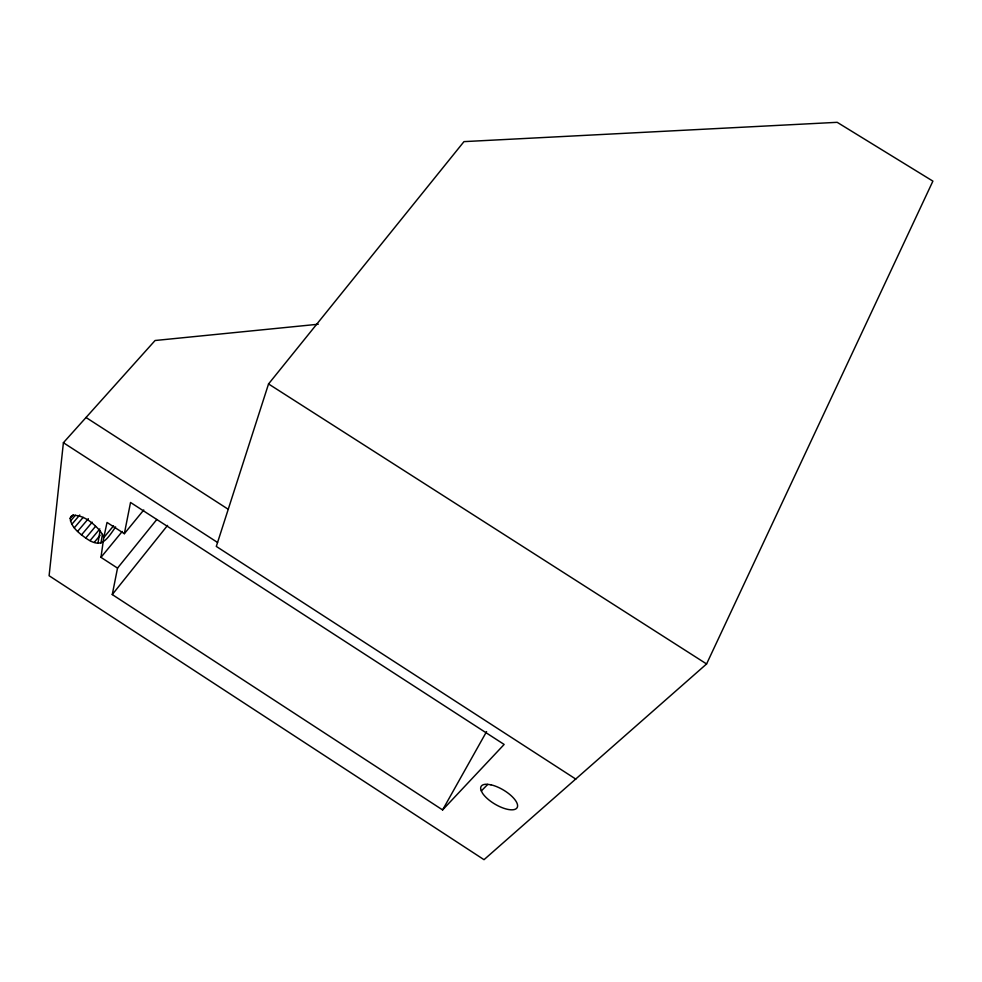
<?xml version="1.0" encoding="UTF-8"?>
<svg xmlns="http://www.w3.org/2000/svg" width="982" height="982" viewBox="0 0 982 982"><rect width="100%" height="100%" fill="white"/><g stroke="black" fill="none" stroke-linecap="round" stroke-linejoin="round"><path stroke-width="1.47" d="M318.266 324.232L155.082 340.508L63.4 442.722L49.1 575.734L484.016 859.68L706.586 663.955L932.9 181.13L837.18 122.32L463.97 141.629L268.54 383.95L216.298 546.422L575.833 779.119M124.346 533.692L130.532 502.465L504.147 744.454L442.6 809.929L112.267 594.564L117.521 568.112L100.974 557.359L103.748 537.657L107.038 522.449L124.346 533.692L143.765 509.977M97.967 543.218L100.029 530.832C93.18 523.136 83.912 515.022 73.012 515.329L71.048 516.397L70.176 518.349C71.035 527.187 79.112 533.152 85.741 538.062C100.827 548.692 105.675 541.536 115.618 526.892M100.937 543.169L102.423 534.429L100.029 530.832M442.6 809.929L486.581 731.59M112.267 594.564L167.566 525.395M117.521 568.112L156.813 519.478M100.974 557.359L122.271 531.422M113.531 525.861L103.748 537.657L102.423 534.429M94.272 542.334L100.103 535.325M90.099 540.579L99.833 528.917M85.741 538.062L95.487 526.426M81.457 534.957L92.222 522.178M77.553 531.458L88.355 518.705M74.276 527.825L83.151 517.379M71.858 524.265L79.763 514.985M70.176 518.349L73.159 514.863M70.459 521.037L75.418 515.231M481.34 790.927L487.759 784.373M268.54 383.95L706.586 663.955M86.023 417.497L227.775 508.983M63.4 442.722L217.562 542.469M490.939 784.802L486.9 784.25A20.917 8.237 30.6 0 0 481.008 790.277L482.555 793.296A20.917 8.237 30.6 0 0 507.313 809.278A20.917 8.237 30.6 0 0 515.697 800.784A20.917 8.237 30.6 0 0 490.939 784.802"/></g></svg>
